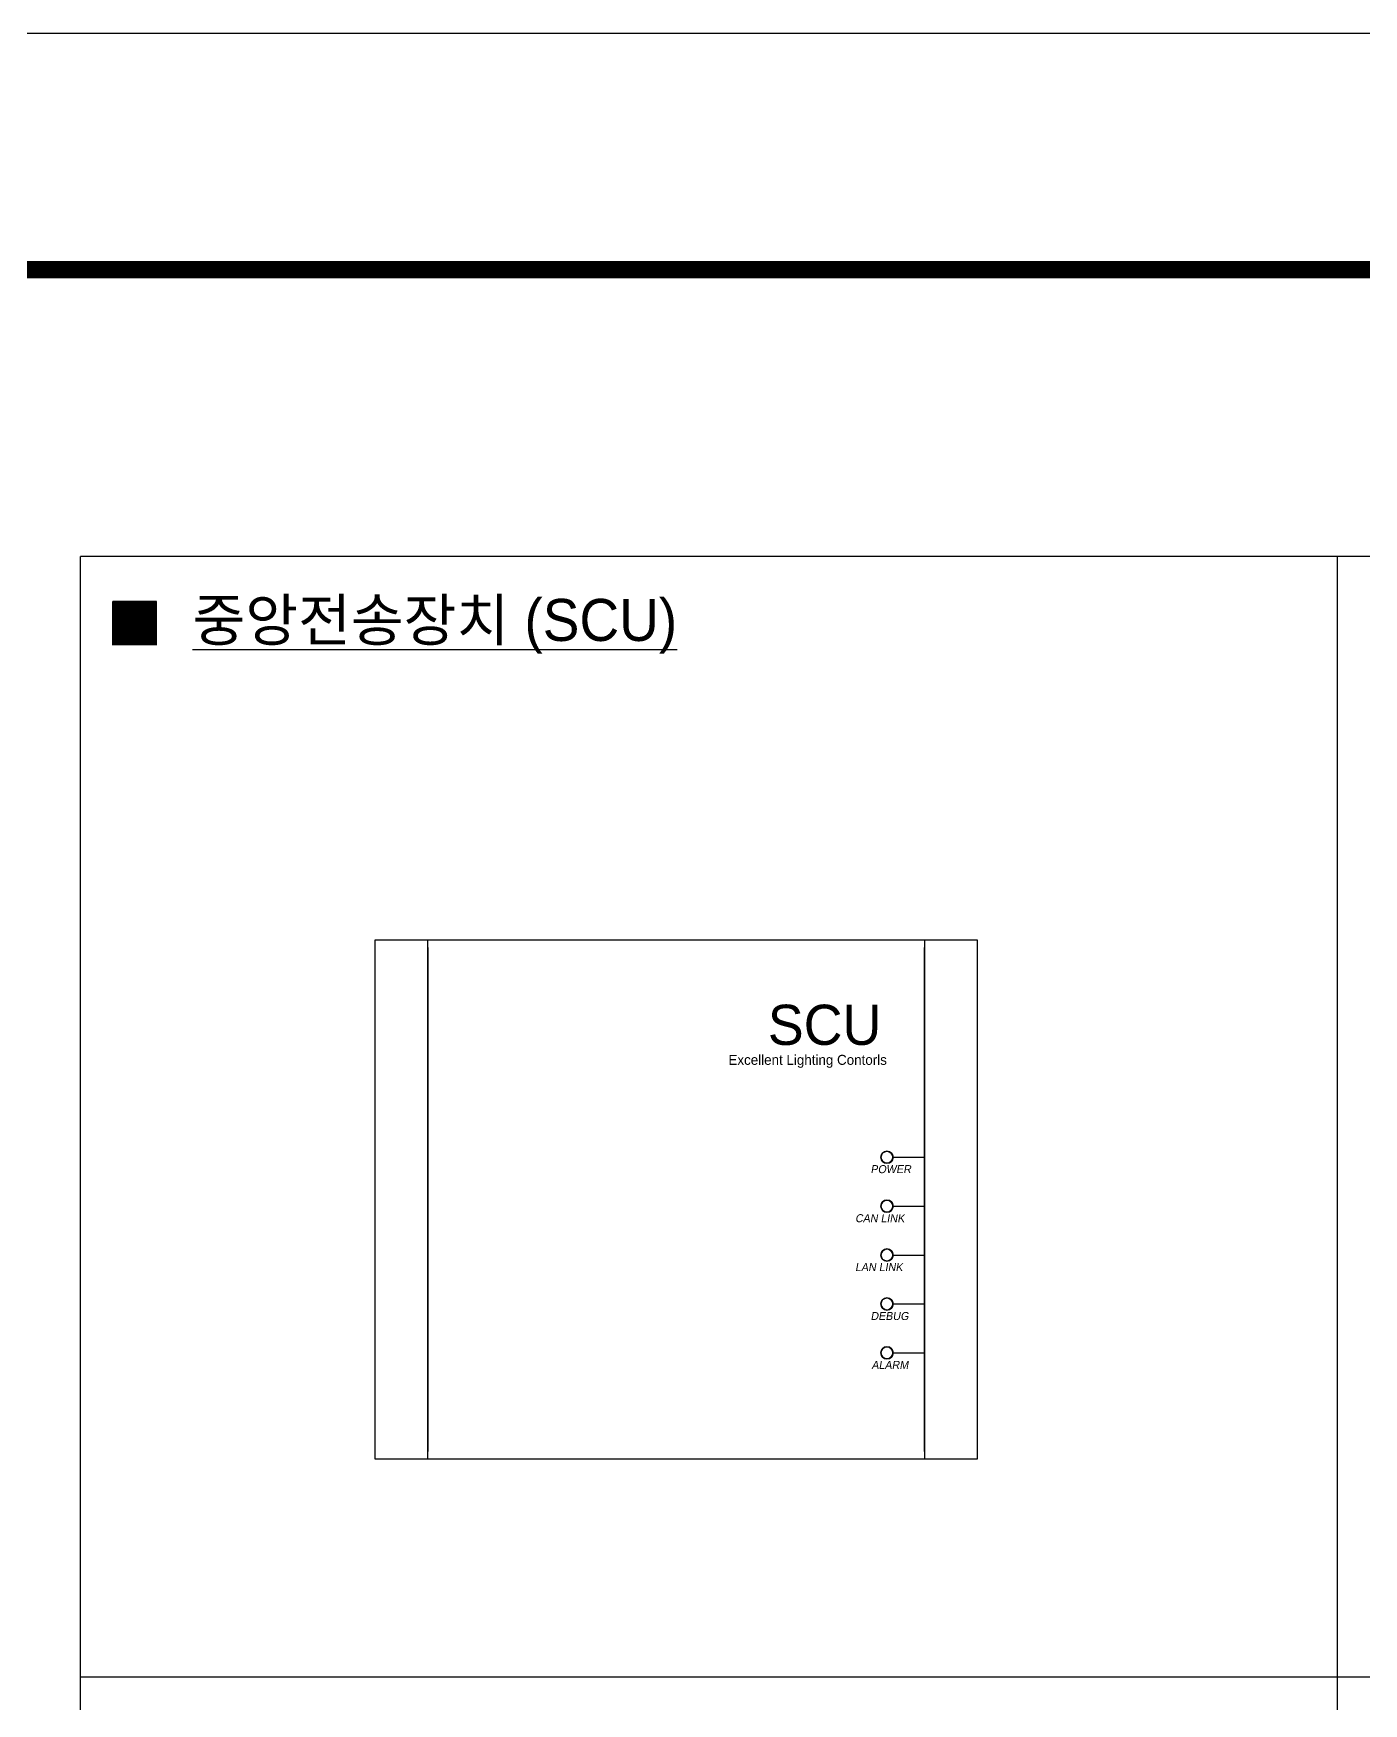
# Model space of a CAD drawing. Header units: millimetres. Extents: x 1282755 to 1285234, y -1758265 to -1757672.
# Drawn here: x 1284640.8 to 1284795.5, y -1757866.6 to -1757672.3 of the extents above; entities that cross this region are included whole.
import ezdxf

# ---------------------------------------------------------------- set-up
doc = ezdxf.new("R2010")
doc.units = ezdxf.units.MM
for name, color, linetype in [('dimming', 7, 'Continuous'), ('MR', 7, 'Continuous'), ('SHEET$0$BDR', 4, 'Continuous'), ('SHEET$0$sheet', 3, 'Continuous')]:
    doc.layers.add(name, color=color, linetype=linetype)
doc.styles.add('Du', font='', dxfattribs={"width": 0.8})
doc.styles.add('스타일2', font='')
doc.styles.add('스타일3', font='NGULIM.TTF')
doc.styles.get('Du').set_extended_font_data('Dotum')
doc.styles.get('스타일2').set_extended_font_data('SeoulNamsan B')

# ---------------------------------------------------------------- blocks, each defined once
blk = doc.blocks.new('SHEET$0$zw$653F')
at = {"layer": 'Defpoints', "color": 0}
blk.add_lwpolyline([(826.33, 0), (0, 0), (0, -593.1), (826.33, -593.1)], close=True, dxfattribs=at)
at = {"layer": 'SHEET$0$sheet', "const_width": 2}
blk.add_lwpolyline([(27.5, -27.5), (813.83, -27.5), (813.83, -579), (27.5, -579)], close=True, dxfattribs=at)
blk = doc.blocks.new('SHEET$0$미소건축시트')
blk.add_blockref('SHEET$0$zw$653F', (0, 593.1))
blk = doc.blocks.new('SHEET')
at = {"layer": 'SHEET$0$BDR', "xscale": 100, "yscale": 100, "zscale": 100}
blk.add_blockref('SHEET$0$미소건축시트', (1200122, -1758265), dxfattribs=at)

msp = doc.modelspace()

# ---------------------------------------------------------------- linework, layer by layer
for p, q in [((1284680.55, -1757838.12), (1284680.55, -1757777.71)), ((1284680.55, -1757777.71), (1284750.59, -1757777.71)), ((1284686.68, -1757837.24), (1284686.68, -1757777.71)), ((1284744.46, -1757777.71), (1284744.46, -1757838.12)), ((1284750.59, -1757777.71), (1284750.59, -1757838.12)), ((1284744.46, -1757778.59), (1284744.46, -1757837.24)), ((1284750.59, -1757838.12), (1284680.55, -1757838.12)), ((1284686.68, -1757838.12), (1284686.68, -1757837.24))]:
    msp.add_line(p, q)
at = {"color": 7, "linetype": 'Continuous', "lineweight": -3}
for p, q in [((1284686.68, -1757777.71), (1284744.46, -1757777.71)), ((1284686.68, -1757778.59), (1284686.68, -1757777.71)), ((1284744.46, -1757777.71), (1284744.46, -1757778.59)), ((1284686.68, -1757778.59), (1284686.68, -1757837.24)), ((1284744.46, -1757837.24), (1284744.46, -1757778.59)), ((1284686.68, -1757838.12), (1284686.68, -1757837.24)), ((1284744.46, -1757838.12), (1284686.68, -1757838.12)), ((1284744.46, -1757837.24), (1284744.46, -1757838.12))]:
    msp.add_line(p, q, dxfattribs=at)
at = {"color": 12}
for p, q in [((1284686.68, -1757793.04), (1284686.68, -1757796.57)), ((1284740.83, -1757803.01), (1284744.46, -1757803.01)), ((1284740.83, -1757808.7), (1284744.46, -1757808.7)), ((1284740.83, -1757814.39), (1284744.46, -1757814.39)), ((1284740.83, -1757820.08), (1284744.46, -1757820.08)), ((1284740.83, -1757825.77), (1284744.46, -1757825.77))]:
    msp.add_line(p, q, dxfattribs=at)
at = {"color": 7, "linetype": 'Continuous', "lineweight": 15}
for centre, radius in [((1284740.08, -1757803.01), 0.744), ((1284740.08, -1757803.01), 0.657), ((1284740.08, -1757808.7), 0.744), ((1284740.08, -1757808.7), 0.657), ((1284740.08, -1757814.39), 0.744), ((1284740.08, -1757814.39), 0.657), ((1284740.08, -1757820.08), 0.744), ((1284740.08, -1757820.08), 0.657), ((1284740.08, -1757825.77), 0.744), ((1284740.08, -1757825.77), 0.657)]:
    msp.add_circle(centre, radius, dxfattribs=at)
at = {"layer": 'dimming', "color": 7}
for p, q in [((1284655.09, -1757738.36), (1284650.01, -1757738.36)), ((1284650.01, -1757738.36), (1284650.01, -1757743.44)), ((1284650.03, -1757743.44), (1284650.03, -1757738.36)), ((1284650.05, -1757743.44), (1284650.05, -1757738.36)), ((1284650.08, -1757743.44), (1284650.08, -1757738.36)), ((1284650.1, -1757743.44), (1284650.1, -1757738.36)), ((1284650.12, -1757743.44), (1284650.12, -1757738.36)), ((1284650.14, -1757743.44), (1284650.14, -1757738.36)), ((1284650.16, -1757743.44), (1284650.16, -1757738.36)), ((1284650.19, -1757743.44), (1284650.19, -1757738.36)), ((1284650.21, -1757743.44), (1284650.21, -1757738.36)), ((1284650.23, -1757743.44), (1284650.23, -1757738.36)), ((1284650.25, -1757743.44), (1284650.25, -1757738.36)), ((1284650.27, -1757743.44), (1284650.27, -1757738.36)), ((1284650.3, -1757743.44), (1284650.3, -1757738.36)), ((1284650.32, -1757743.44), (1284650.32, -1757738.36)), ((1284650.34, -1757743.44), (1284650.34, -1757738.36)), ((1284650.36, -1757743.44), (1284650.36, -1757738.36)), ((1284650.39, -1757743.44), (1284650.39, -1757738.36)), ((1284650.41, -1757743.44), (1284650.41, -1757738.36)), ((1284650.43, -1757743.44), (1284650.43, -1757738.36)), ((1284650.45, -1757743.44), (1284650.45, -1757738.36)), ((1284650.47, -1757743.44), (1284650.47, -1757738.36)), ((1284650.5, -1757743.44), (1284650.5, -1757738.36)), ((1284650.52, -1757743.44), (1284650.52, -1757738.36)), ((1284650.54, -1757743.44), (1284650.54, -1757738.36)), ((1284650.56, -1757743.44), (1284650.56, -1757738.36)), ((1284650.58, -1757743.44), (1284650.58, -1757738.36)), ((1284650.61, -1757743.44), (1284650.61, -1757738.36)), ((1284650.63, -1757743.44), (1284650.63, -1757738.36)), ((1284650.65, -1757743.44), (1284650.65, -1757738.36)), ((1284650.67, -1757743.44), (1284650.67, -1757738.36)), ((1284650.69, -1757743.44), (1284650.69, -1757738.36)), ((1284650.72, -1757743.44), (1284650.72, -1757738.36)), ((1284650.74, -1757743.44), (1284650.74, -1757738.36)), ((1284650.76, -1757743.44), (1284650.76, -1757738.36)), ((1284650.78, -1757743.44), (1284650.78, -1757738.36)), ((1284650.8, -1757743.44), (1284650.8, -1757738.36)), ((1284650.83, -1757743.44), (1284650.83, -1757738.36)), ((1284650.85, -1757743.44), (1284650.85, -1757738.36)), ((1284650.87, -1757743.44), (1284650.87, -1757738.36)), ((1284650.89, -1757743.44), (1284650.89, -1757738.36)), ((1284650.92, -1757743.44), (1284650.92, -1757738.36)), ((1284650.94, -1757743.44), (1284650.94, -1757738.36)), ((1284650.96, -1757743.44), (1284650.96, -1757738.36)), ((1284650.98, -1757743.44), (1284650.98, -1757738.36)), ((1284651, -1757743.44), (1284651, -1757738.36)), ((1284651.03, -1757743.44), (1284651.03, -1757738.36)), ((1284651.05, -1757743.44), (1284651.05, -1757738.36)), ((1284651.07, -1757743.44), (1284651.07, -1757738.36)), ((1284651.09, -1757743.44), (1284651.09, -1757738.36)), ((1284651.11, -1757743.44), (1284651.11, -1757738.36)), ((1284651.14, -1757743.44), (1284651.14, -1757738.36)), ((1284651.16, -1757743.44), (1284651.16, -1757738.36)), ((1284651.18, -1757743.44), (1284651.18, -1757738.36)), ((1284651.2, -1757743.44), (1284651.2, -1757738.36)), ((1284651.22, -1757743.44), (1284651.22, -1757738.36)), ((1284651.25, -1757743.44), (1284651.25, -1757738.36)), ((1284651.27, -1757743.44), (1284651.27, -1757738.36)), ((1284651.29, -1757743.44), (1284651.29, -1757738.36)), ((1284651.31, -1757743.44), (1284651.31, -1757738.36)), ((1284651.33, -1757743.44), (1284651.33, -1757738.36)), ((1284651.36, -1757743.44), (1284651.36, -1757738.36)), ((1284651.38, -1757743.44), (1284651.38, -1757738.36)), ((1284651.4, -1757743.44), (1284651.4, -1757738.36)), ((1284651.42, -1757743.44), (1284651.42, -1757738.36)), ((1284651.44, -1757743.44), (1284651.44, -1757738.36)), ((1284651.47, -1757743.44), (1284651.47, -1757738.36)), ((1284651.49, -1757743.44), (1284651.49, -1757738.36)), ((1284651.51, -1757743.44), (1284651.51, -1757738.36)), ((1284651.53, -1757743.44), (1284651.53, -1757738.36)), ((1284651.56, -1757743.44), (1284651.56, -1757738.36)), ((1284651.58, -1757743.44), (1284651.58, -1757738.36)), ((1284651.6, -1757743.44), (1284651.6, -1757738.36)), ((1284651.62, -1757743.44), (1284651.62, -1757738.36)), ((1284651.64, -1757743.44), (1284651.64, -1757738.36)), ((1284651.67, -1757743.44), (1284651.67, -1757738.36)), ((1284651.69, -1757743.44), (1284651.69, -1757738.36)), ((1284651.71, -1757743.44), (1284651.71, -1757738.36)), ((1284651.73, -1757743.44), (1284651.73, -1757738.36)), ((1284651.75, -1757743.44), (1284651.75, -1757738.36)), ((1284651.78, -1757743.44), (1284651.78, -1757738.36)), ((1284651.8, -1757743.44), (1284651.8, -1757738.36)), ((1284651.82, -1757743.44), (1284651.82, -1757738.36)), ((1284651.84, -1757743.44), (1284651.84, -1757738.36)), ((1284651.86, -1757743.44), (1284651.86, -1757738.36)), ((1284651.89, -1757743.44), (1284651.89, -1757738.36)), ((1284651.91, -1757743.44), (1284651.91, -1757738.36)), ((1284651.93, -1757743.44), (1284651.93, -1757738.36)), ((1284651.95, -1757743.44), (1284651.95, -1757738.36)), ((1284651.97, -1757743.44), (1284651.97, -1757738.36)), ((1284652, -1757743.44), (1284652, -1757738.36)), ((1284652.02, -1757743.44), (1284652.02, -1757738.36)), ((1284652.04, -1757743.44), (1284652.04, -1757738.36)), ((1284652.06, -1757743.44), (1284652.06, -1757738.36)), ((1284652.09, -1757743.44), (1284652.09, -1757738.36)), ((1284652.11, -1757743.44), (1284652.11, -1757738.36)), ((1284652.13, -1757743.44), (1284652.13, -1757738.36)), ((1284652.15, -1757743.44), (1284652.15, -1757738.36)), ((1284652.17, -1757743.44), (1284652.17, -1757738.36)), ((1284652.2, -1757743.44), (1284652.2, -1757738.36)), ((1284652.22, -1757743.44), (1284652.22, -1757738.36)), ((1284652.24, -1757743.44), (1284652.24, -1757738.36)), ((1284652.26, -1757743.44), (1284652.26, -1757738.36)), ((1284652.28, -1757743.44), (1284652.28, -1757738.36)), ((1284652.31, -1757743.44), (1284652.31, -1757738.36)), ((1284652.33, -1757743.44), (1284652.33, -1757738.36)), ((1284652.35, -1757743.44), (1284652.35, -1757738.36)), ((1284652.37, -1757743.44), (1284652.37, -1757738.36)), ((1284652.39, -1757743.44), (1284652.39, -1757738.36)), ((1284652.42, -1757743.44), (1284652.42, -1757738.36)), ((1284652.44, -1757743.44), (1284652.44, -1757738.36)), ((1284652.46, -1757743.44), (1284652.46, -1757738.36)), ((1284652.48, -1757743.44), (1284652.48, -1757738.36)), ((1284652.5, -1757743.44), (1284652.5, -1757738.36)), ((1284652.53, -1757743.44), (1284652.53, -1757738.36)), ((1284652.55, -1757743.44), (1284652.55, -1757738.36)), ((1284652.57, -1757743.44), (1284652.57, -1757738.36)), ((1284652.59, -1757743.44), (1284652.59, -1757738.36)), ((1284652.62, -1757743.44), (1284652.62, -1757738.36)), ((1284652.64, -1757743.44), (1284652.64, -1757738.36)), ((1284652.66, -1757743.44), (1284652.66, -1757738.36)), ((1284652.68, -1757743.44), (1284652.68, -1757738.36)), ((1284652.7, -1757743.44), (1284652.7, -1757738.36)), ((1284652.73, -1757743.44), (1284652.73, -1757738.36)), ((1284652.75, -1757743.44), (1284652.75, -1757738.36)), ((1284652.77, -1757743.44), (1284652.77, -1757738.36)), ((1284652.79, -1757743.44), (1284652.79, -1757738.36)), ((1284652.81, -1757743.44), (1284652.81, -1757738.36)), ((1284652.84, -1757743.44), (1284652.84, -1757738.36)), ((1284652.86, -1757743.44), (1284652.86, -1757738.36)), ((1284652.88, -1757743.44), (1284652.88, -1757738.36)), ((1284652.9, -1757743.44), (1284652.9, -1757738.36)), ((1284652.92, -1757743.44), (1284652.92, -1757738.36)), ((1284652.95, -1757743.44), (1284652.95, -1757738.36)), ((1284652.97, -1757743.44), (1284652.97, -1757738.36)), ((1284652.99, -1757743.44), (1284652.99, -1757738.36)), ((1284653.01, -1757743.44), (1284653.01, -1757738.36)), ((1284653.03, -1757743.44), (1284653.03, -1757738.36)), ((1284653.06, -1757743.44), (1284653.06, -1757738.36)), ((1284653.08, -1757743.44), (1284653.08, -1757738.36)), ((1284653.1, -1757743.44), (1284653.1, -1757738.36)), ((1284653.12, -1757743.44), (1284653.12, -1757738.36)), ((1284653.14, -1757743.44), (1284653.14, -1757738.36)), ((1284653.17, -1757743.44), (1284653.17, -1757738.36)), ((1284653.19, -1757743.44), (1284653.19, -1757738.36)), ((1284653.21, -1757743.44), (1284653.21, -1757738.36)), ((1284653.23, -1757743.44), (1284653.23, -1757738.36)), ((1284653.26, -1757743.44), (1284653.26, -1757738.36)), ((1284653.28, -1757743.44), (1284653.28, -1757738.36)), ((1284653.3, -1757743.44), (1284653.3, -1757738.36)), ((1284653.32, -1757743.44), (1284653.32, -1757738.36)), ((1284653.34, -1757743.44), (1284653.34, -1757738.36)), ((1284653.37, -1757743.44), (1284653.37, -1757738.36)), ((1284653.39, -1757743.44), (1284653.39, -1757738.36)), ((1284653.41, -1757743.44), (1284653.41, -1757738.36)), ((1284653.43, -1757743.44), (1284653.43, -1757738.36)), ((1284653.45, -1757743.44), (1284653.45, -1757738.36)), ((1284653.48, -1757743.44), (1284653.48, -1757738.36)), ((1284653.5, -1757743.44), (1284653.5, -1757738.36)), ((1284653.52, -1757743.44), (1284653.52, -1757738.36)), ((1284653.54, -1757743.44), (1284653.54, -1757738.36)), ((1284653.56, -1757743.44), (1284653.56, -1757738.36)), ((1284653.59, -1757743.44), (1284653.59, -1757738.36)), ((1284653.61, -1757743.44), (1284653.61, -1757738.36)), ((1284653.63, -1757743.44), (1284653.63, -1757738.36)), ((1284653.65, -1757743.44), (1284653.65, -1757738.36)), ((1284653.67, -1757743.44), (1284653.67, -1757738.36)), ((1284653.7, -1757743.44), (1284653.7, -1757738.36)), ((1284653.72, -1757743.44), (1284653.72, -1757738.36)), ((1284653.74, -1757743.44), (1284653.74, -1757738.36)), ((1284653.76, -1757743.44), (1284653.76, -1757738.36)), ((1284653.79, -1757743.44), (1284653.79, -1757738.36)), ((1284653.81, -1757743.44), (1284653.81, -1757738.36)), ((1284653.83, -1757743.44), (1284653.83, -1757738.36)), ((1284653.85, -1757743.44), (1284653.85, -1757738.36)), ((1284653.87, -1757743.44), (1284653.87, -1757738.36)), ((1284653.9, -1757743.44), (1284653.9, -1757738.36)), ((1284653.92, -1757743.44), (1284653.92, -1757738.36)), ((1284653.94, -1757743.44), (1284653.94, -1757738.36)), ((1284653.96, -1757743.44), (1284653.96, -1757738.36)), ((1284653.98, -1757743.44), (1284653.98, -1757738.36)), ((1284654.01, -1757743.44), (1284654.01, -1757738.36)), ((1284654.03, -1757743.44), (1284654.03, -1757738.36)), ((1284654.05, -1757743.44), (1284654.05, -1757738.36)), ((1284654.07, -1757743.44), (1284654.07, -1757738.36)), ((1284654.09, -1757743.44), (1284654.09, -1757738.36)), ((1284654.12, -1757743.44), (1284654.12, -1757738.36)), ((1284654.14, -1757743.44), (1284654.14, -1757738.36)), ((1284654.16, -1757743.44), (1284654.16, -1757738.36)), ((1284654.18, -1757743.44), (1284654.18, -1757738.36)), ((1284654.2, -1757743.44), (1284654.2, -1757738.36)), ((1284654.23, -1757743.44), (1284654.23, -1757738.36)), ((1284654.25, -1757743.44), (1284654.25, -1757738.36)), ((1284654.27, -1757743.44), (1284654.27, -1757738.36)), ((1284654.29, -1757743.44), (1284654.29, -1757738.36)), ((1284654.31, -1757743.44), (1284654.31, -1757738.36)), ((1284654.34, -1757743.44), (1284654.34, -1757738.36)), ((1284654.36, -1757743.44), (1284654.36, -1757738.36)), ((1284654.38, -1757743.44), (1284654.38, -1757738.36)), ((1284654.4, -1757743.44), (1284654.4, -1757738.36)), ((1284654.43, -1757743.44), (1284654.43, -1757738.36)), ((1284654.45, -1757743.44), (1284654.45, -1757738.36)), ((1284654.47, -1757743.44), (1284654.47, -1757738.36)), ((1284654.49, -1757743.44), (1284654.49, -1757738.36)), ((1284654.51, -1757743.44), (1284654.51, -1757738.36)), ((1284654.54, -1757743.44), (1284654.54, -1757738.36)), ((1284654.56, -1757743.44), (1284654.56, -1757738.36)), ((1284654.58, -1757743.44), (1284654.58, -1757738.36)), ((1284654.6, -1757743.44), (1284654.6, -1757738.36)), ((1284654.62, -1757743.44), (1284654.62, -1757738.36)), ((1284654.65, -1757743.44), (1284654.65, -1757738.36)), ((1284654.67, -1757743.44), (1284654.67, -1757738.36)), ((1284654.69, -1757743.44), (1284654.69, -1757738.36)), ((1284654.71, -1757743.44), (1284654.71, -1757738.36)), ((1284654.73, -1757743.44), (1284654.73, -1757738.36)), ((1284654.76, -1757743.44), (1284654.76, -1757738.36)), ((1284654.78, -1757743.44), (1284654.78, -1757738.36)), ((1284654.8, -1757743.44), (1284654.8, -1757738.36)), ((1284654.82, -1757743.44), (1284654.82, -1757738.36)), ((1284654.84, -1757743.44), (1284654.84, -1757738.36)), ((1284654.87, -1757743.44), (1284654.87, -1757738.36)), ((1284654.89, -1757743.44), (1284654.89, -1757738.36)), ((1284654.91, -1757743.44), (1284654.91, -1757738.36)), ((1284654.93, -1757743.44), (1284654.93, -1757738.36)), ((1284654.96, -1757743.44), (1284654.96, -1757738.36)), ((1284654.98, -1757743.44), (1284654.98, -1757738.36)), ((1284655, -1757743.44), (1284655, -1757738.36)), ((1284655.02, -1757743.44), (1284655.02, -1757738.36)), ((1284655.04, -1757743.44), (1284655.04, -1757738.36)), ((1284655.07, -1757743.44), (1284655.07, -1757738.36)), ((1284655.09, -1757743.44), (1284655.09, -1757738.36))]:
    msp.add_line(p, q, dxfattribs=at)
at = {"layer": 'MR', "color": 2}
for p, q in [((1284938.65, -1757733.1), (1284646.27, -1757733.1)), ((1284792.46, -1757733.1), (1284792.46, -1757993.91)), ((1284938.65, -1757863.51), (1284646.27, -1757863.51)), ((1284938.65, -1757863.51), (1284646.27, -1757863.51))]:
    msp.add_line(p, q, dxfattribs=at)
for points in [[(1284646.27, -1757863.51), (1284646.27, -1757733.1)], [(1284938.65, -1757863.51), (1284938.65, -1758197.07), (1284646.27, -1758197.07), (1284646.27, -1757863.51)]]:
    msp.add_lwpolyline(points, dxfattribs=at)

# ---------------------------------------------------------------- block references
at = {"xscale": 0.01, "yscale": 0.01, "zscale": 0.01}
msp.add_blockref('SHEET', (1272406.76, -1740682.7), dxfattribs=at)

# ---------------------------------------------------------------- texts
at = {"color": 8, "style": '스타일3'}
for s, height, p in [('SCU', 4.676, (1284726.22, -1757789.94)), ('Excellent Lighting Contorls', 1.1638, (1284721.64, -1757792.26))]:
    msp.add_text(s, height=height, dxfattribs=at).set_placement(p)
at = {"color": 8, "style": '스타일2', "oblique": 10}
for s, p in [('POWER', (1284738.17, -1757804.86)), ('CAN LINK', (1284736.37, -1757810.57)), ('LAN LINK', (1284736.37, -1757816.26)), ('DEBUG', (1284738.17, -1757821.95)), ('ALARM', (1284738.28, -1757827.64))]:
    msp.add_text(s, height=0.931, dxfattribs=at).set_placement(p)
at = {"layer": 'dimming', "style": 'Du'}
msp.add_text('%%U중앙전송장치 (SCU)', height=4.8902, dxfattribs=at).set_placement((1284659.31, -1757742.94))

doc.saveas('drawing.dxf')
